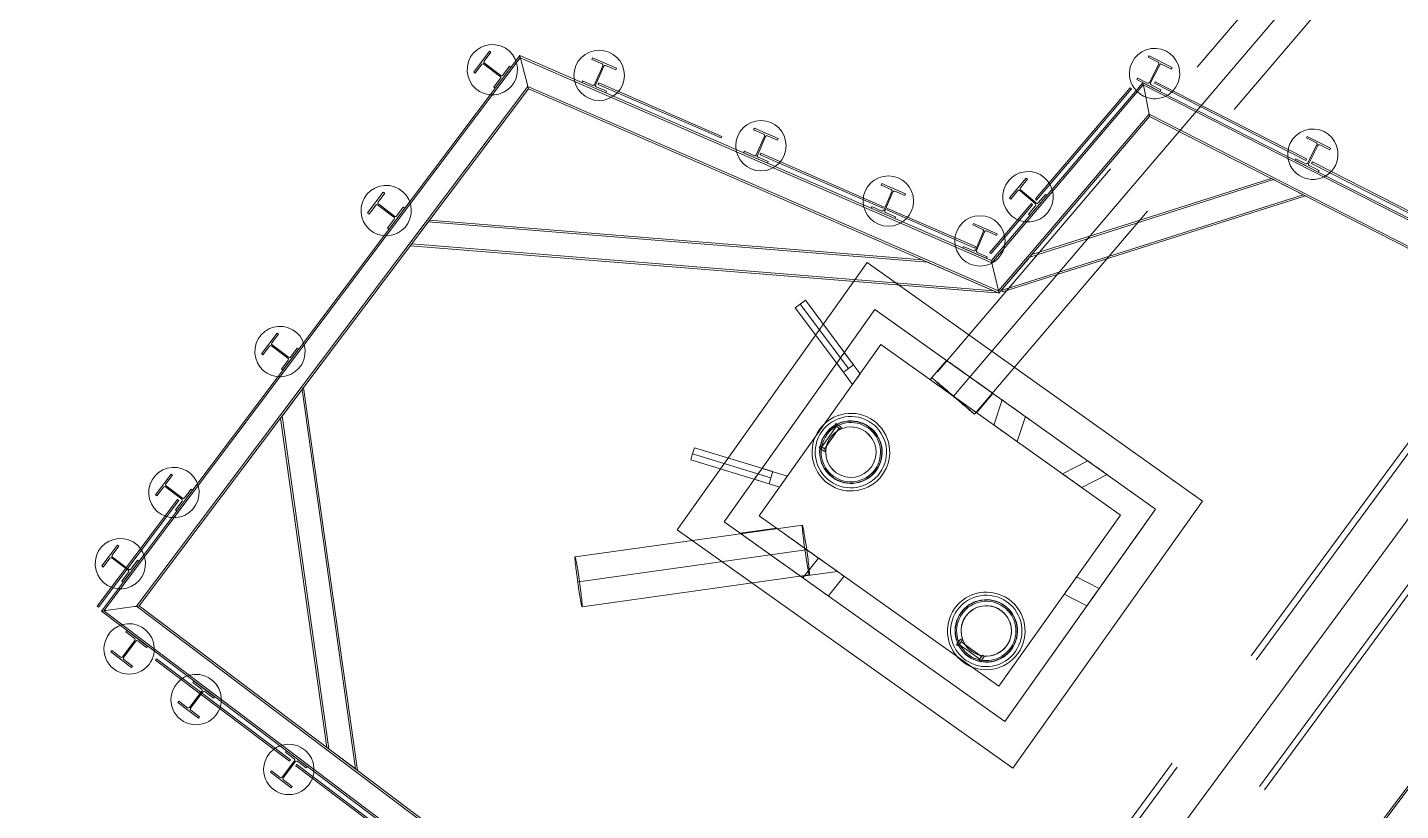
# Model space of a CAD drawing. Header units: metres. Extents: x 1753726 to 1755216, y 5920592 to 5921703.
# Drawn here: x 1753804.74 to 1753821.09, y 5920803 to 5920812.32 of the extents above; entities that cross this region are included whole.
import ezdxf

# ---------------------------------------------------------------- set-up
doc = ezdxf.new("R2010")
doc.units = ezdxf.units.M
doc.linetypes.add('CENTER', pattern=[50.8, 31.75, -6.35, 6.35, -6.35])
doc.linetypes.add('HIDDEN2', pattern=[4.7625, 3.175, -1.5875])
for name, color, linetype, lineweight in [('A-FLOR-____-OTLN', 9, 'Continuous', 9), ('A-GENM-____-OTLN', 4, 'Continuous', 9), ('A-WALL-____-OTLN', 2, 'Continuous', 9), ('P-PIPE-____-CNTR', 1, 'CENTER', 9), ('P-PIPE-____-OTLN', 6, 'HIDDEN2', 18), ('S-BEAM-____-OTLN', 7, 'Continuous', 9), ('S-COLS-____-OTLN', 52, 'Continuous', 9), ('S-FNDN-____-OTLN', 7, 'Continuous', 9)]:
    doc.layers.add(name, color=color, linetype=linetype, lineweight=lineweight)

# ---------------------------------------------------------------- blocks, each defined once
blk = doc.blocks.new('308492-ARUP-TUTB-MOD-0001_rvt-1-X-ARUP-GL-HERNE_BAY_ALIGNMENT')
at = {"layer": 'P-PIPE-____-CNTR'}
for p, q in [((1753815.765, 5920807.934), (1753854.977, 5920853.905)), ((1753815.765, 5920807.934), (1753854.977, 5920853.905)), ((1753745.569, 5920703.891), (1753855.535, 5920853.084)), ((1753745.569, 5920703.891), (1753855.535, 5920853.084)), ((1753814.516, 5920808.263), (1753813.943, 5920809.03)), ((1753814.516, 5920808.263), (1753813.943, 5920809.03)), ((1753813.592, 5920806.963), (1753812.66, 5920807.247)), ((1753813.592, 5920806.963), (1753812.66, 5920807.247)), ((1753811.303, 5920805.723), (1753814.009, 5920806.103)), ((1753811.303, 5920805.723), (1753814.009, 5920806.103))]:
    blk.add_line(p, q, dxfattribs=at)
at = {"layer": 'P-PIPE-____-OTLN'}
for p, q in [((1753854.725, 5920854.12), (1753815.513, 5920808.148)), ((1753816.017, 5920807.719), (1753855.229, 5920853.691)), ((1753855.104, 5920853.402), (1753745.137, 5920704.209)), ((1753855.164, 5920853.357), (1753745.198, 5920704.164)), ((1753745.943, 5920703.615), (1753855.909, 5920852.808)), ((1753746, 5920703.573), (1753855.967, 5920852.766)), ((1753813.943, 5920809.03), (1753813.883, 5920808.985)), ((1753813.943, 5920809.03), (1753813.883, 5920808.985)), ((1753814.003, 5920809.074), (1753813.943, 5920809.03)), ((1753814.003, 5920809.074), (1753813.943, 5920809.03)), ((1753814.576, 5920808.307), (1753814.003, 5920809.074)), ((1753813.883, 5920808.985), (1753814.456, 5920808.218)), ((1753814.456, 5920808.218), (1753814.516, 5920808.263)), ((1753814.456, 5920808.218), (1753814.516, 5920808.263)), ((1753814.516, 5920808.263), (1753814.576, 5920808.307)), ((1753814.516, 5920808.263), (1753814.576, 5920808.307)), ((1753812.66, 5920807.247), (1753812.638, 5920807.175)), ((1753812.66, 5920807.247), (1753812.638, 5920807.175)), ((1753812.682, 5920807.319), (1753812.66, 5920807.247)), ((1753812.682, 5920807.319), (1753812.66, 5920807.247)), ((1753813.614, 5920807.035), (1753812.682, 5920807.319)), ((1753812.638, 5920807.175), (1753813.571, 5920806.891)), ((1753813.571, 5920806.891), (1753813.592, 5920806.963)), ((1753813.571, 5920806.891), (1753813.592, 5920806.963)), ((1753813.592, 5920806.963), (1753813.614, 5920807.035)), ((1753813.592, 5920806.963), (1753813.614, 5920807.035)), ((1753813.967, 5920806.4), (1753811.261, 5920806.02)), ((1753811.345, 5920805.425), (1753814.051, 5920805.806))]:
    blk.add_line(p, q, dxfattribs=at)
for centre, major_axis, ratio, start_param, end_param in [((1753815.765, 5920807.934), (-0.252, 0.215), 0.00571, 4.712389, 6.283185), ((1753815.765, 5920807.934), (-0.252, 0.215), 0.00571, 0, 1.570796), ((1753815.765, 5920807.934), (-0.252, 0.215), 0.00571, 1.570796, 3.141593), ((1753815.765, 5920807.934), (-0.252, 0.215), 0.00571, 3.141593, 4.712389), ((1753814.009, 5920806.103), (-0.042, 0.297), 0.034899, 0, 1.570796), ((1753814.009, 5920806.103), (-0.042, 0.297), 0.034899, 4.712389, 6.283185), ((1753814.009, 5920806.103), (-0.042, 0.297), 0.034899, 1.570796, 3.141593), ((1753814.009, 5920806.103), (-0.042, 0.297), 0.034899, 3.141593, 4.712389), ((1753811.303, 5920805.723), (-0.042, 0.297), 0.034899, 0, 1.570796), ((1753811.303, 5920805.723), (-0.042, 0.297), 0.034899, 4.712389, 6.283185), ((1753811.303, 5920805.723), (-0.042, 0.297), 0.034899, 1.570796, 3.141593), ((1753811.303, 5920805.723), (-0.042, 0.297), 0.034899, 3.141593, 4.712389)]:
    blk.add_ellipse(centre, major_axis=major_axis, ratio=ratio, start_param=start_param, end_param=end_param, dxfattribs=at)
blk = doc.blocks.new('Generic Model - Access Cover - WSL - Floor Base - Inspector Riser 2-4531328-X-ARUP-GL-HERNE_BAY_ALIGNMENT')
at = {"layer": 'A-GENM-____-OTLN'}
for radius, start, end in [(0.462, 0, 180), (0.462, 0, 180), (0.425, 0, 180), (0.425, 0, 180), (0.372, 0, 180), (0.369, 0, 180), (0.353, 0, 180), (0.353, 0, 180), (0.353, 0, 180), (0.3, 0, 180), (0.3, 0, 180), (0.462, 180, 0), (0.462, 180, 0), (0.425, 180, 0), (0.425, 180, 0), (0.372, 180, 0), (0.369, 180, 0), (0.353, 180, 0), (0.353, 180, 0), (0.353, 180, 0), (0.3, 180, 0), (0.3, 180, 0)]:
    blk.add_arc((0, 0), radius, start, end, dxfattribs=at)
blk = doc.blocks.new('Arup_Vertical Circulation_Cat Ladder_with Cage_AU - Generic-4569595-X-ARUP-GL-HERNE_BAY_ALIGNMENT')
at = {"layer": 'A-GENM-____-OTLN'}
for p, q in [((-0.175, -0.19), (-0.175, -0.11)), ((-0.175, -0.11), (-0.15, -0.11)), ((-0.15, -0.11), (-0.175, -0.11)), ((-0.175, -0.11), (-0.175, -0.19)), ((-0.15, -0.11), (-0.15, -0.19)), ((-0.15, -0.19), (-0.15, -0.11)), ((0.15, -0.13), (-0.15, -0.13)), ((-0.15, -0.13), (-0.15, -0.15)), ((0.15, -0.13), (-0.15, -0.13)), ((-0.15, -0.13), (-0.15, -0.15)), ((0.15, -0.13), (-0.15, -0.13)), ((-0.15, -0.13), (-0.15, -0.15)), ((0.15, -0.13), (-0.15, -0.13)), ((-0.15, -0.13), (-0.15, -0.15)), ((0.15, -0.13), (-0.15, -0.13)), ((-0.15, -0.13), (-0.15, -0.15)), ((0.15, -0.13), (-0.15, -0.13)), ((-0.15, -0.13), (-0.15, -0.15)), ((0.15, -0.13), (-0.15, -0.13)), ((-0.15, -0.13), (-0.15, -0.15)), ((0.15, -0.13), (-0.15, -0.13)), ((-0.15, -0.13), (-0.15, -0.15)), ((0.15, -0.13), (-0.15, -0.13)), ((-0.15, -0.13), (-0.15, -0.15)), ((0.15, -0.13), (-0.15, -0.13)), ((-0.15, -0.13), (-0.15, -0.15)), ((0.15, -0.13), (-0.15, -0.13)), ((-0.15, -0.13), (-0.15, -0.15)), ((0.15, -0.13), (-0.15, -0.13)), ((-0.15, -0.13), (-0.15, -0.15)), ((-0.15, -0.15), (-0.15, -0.17)), ((-0.15, -0.15), (-0.15, -0.17)), ((-0.15, -0.15), (-0.15, -0.17)), ((-0.15, -0.15), (-0.15, -0.17)), ((-0.15, -0.15), (-0.15, -0.17)), ((-0.15, -0.15), (-0.15, -0.17)), ((-0.15, -0.15), (-0.15, -0.17)), ((-0.15, -0.15), (-0.15, -0.17)), ((-0.15, -0.15), (-0.15, -0.17)), ((-0.15, -0.15), (-0.15, -0.17)), ((-0.15, -0.15), (-0.15, -0.17)), ((-0.15, -0.15), (-0.15, -0.17)), ((0.15, -0.11), (0.175, -0.11)), ((0.15, -0.19), (0.15, -0.11)), ((0.15, -0.11), (0.15, -0.19)), ((0.175, -0.11), (0.15, -0.11)), ((0.15, -0.15), (0.15, -0.13)), ((0.15, -0.15), (0.15, -0.13)), ((0.15, -0.15), (0.15, -0.13)), ((0.15, -0.15), (0.15, -0.13)), ((0.15, -0.15), (0.15, -0.13)), ((0.15, -0.15), (0.15, -0.13)), ((0.15, -0.15), (0.15, -0.13)), ((0.15, -0.15), (0.15, -0.13)), ((0.15, -0.15), (0.15, -0.13)), ((0.15, -0.15), (0.15, -0.13)), ((0.15, -0.15), (0.15, -0.13)), ((0.15, -0.15), (0.15, -0.13)), ((0.15, -0.17), (0.15, -0.15)), ((0.15, -0.17), (0.15, -0.15)), ((0.15, -0.17), (0.15, -0.15)), ((0.15, -0.17), (0.15, -0.15)), ((0.15, -0.17), (0.15, -0.15)), ((0.15, -0.17), (0.15, -0.15)), ((0.15, -0.17), (0.15, -0.15)), ((0.15, -0.17), (0.15, -0.15)), ((0.15, -0.17), (0.15, -0.15)), ((0.15, -0.17), (0.15, -0.15)), ((0.15, -0.17), (0.15, -0.15)), ((0.15, -0.17), (0.15, -0.15)), ((0.175, -0.11), (0.175, -0.19)), ((0.175, -0.19), (0.175, -0.11)), ((-0.15, -0.19), (-0.175, -0.19)), ((-0.175, -0.19), (-0.15, -0.19)), ((-0.15, -0.17), (0.15, -0.17)), ((-0.15, -0.17), (0.15, -0.17)), ((-0.15, -0.17), (0.15, -0.17)), ((-0.15, -0.17), (0.15, -0.17)), ((-0.15, -0.17), (0.15, -0.17)), ((-0.15, -0.17), (0.15, -0.17)), ((-0.15, -0.17), (0.15, -0.17)), ((-0.15, -0.17), (0.15, -0.17)), ((-0.15, -0.17), (0.15, -0.17)), ((-0.15, -0.17), (0.15, -0.17)), ((-0.15, -0.17), (0.15, -0.17)), ((-0.15, -0.17), (0.15, -0.17)), ((0.175, -0.19), (0.15, -0.19)), ((0.15, -0.19), (0.175, -0.19))]:
    blk.add_line(p, q, dxfattribs=at)
blk = doc.blocks.new('Arup_Vertical Circulation_Cat Ladder_with Cage_AU - Generic-4523255-X-ARUP-GL-HERNE_BAY_ALIGNMENT')
at = {"layer": 'A-GENM-____-OTLN'}
for p, q in [((-0.175, -0.19), (-0.175, -0.11)), ((-0.175, -0.11), (-0.15, -0.11)), ((-0.15, -0.11), (-0.175, -0.11)), ((-0.175, -0.11), (-0.175, -0.19)), ((-0.15, -0.11), (-0.15, -0.19)), ((-0.15, -0.19), (-0.15, -0.11)), ((0.15, -0.13), (-0.15, -0.13)), ((-0.15, -0.13), (-0.15, -0.15)), ((0.15, -0.13), (-0.15, -0.13)), ((-0.15, -0.13), (-0.15, -0.15)), ((0.15, -0.13), (-0.15, -0.13)), ((-0.15, -0.13), (-0.15, -0.15)), ((0.15, -0.13), (-0.15, -0.13)), ((-0.15, -0.13), (-0.15, -0.15)), ((0.15, -0.13), (-0.15, -0.13)), ((-0.15, -0.13), (-0.15, -0.15)), ((0.15, -0.13), (-0.15, -0.13)), ((-0.15, -0.13), (-0.15, -0.15)), ((0.15, -0.13), (-0.15, -0.13)), ((-0.15, -0.13), (-0.15, -0.15)), ((0.15, -0.13), (-0.15, -0.13)), ((-0.15, -0.13), (-0.15, -0.15)), ((-0.15, -0.15), (-0.15, -0.17)), ((-0.15, -0.15), (-0.15, -0.17)), ((-0.15, -0.15), (-0.15, -0.17)), ((-0.15, -0.15), (-0.15, -0.17)), ((-0.15, -0.15), (-0.15, -0.17)), ((-0.15, -0.15), (-0.15, -0.17)), ((-0.15, -0.15), (-0.15, -0.17)), ((-0.15, -0.15), (-0.15, -0.17)), ((0.15, -0.11), (0.175, -0.11)), ((0.15, -0.19), (0.15, -0.11)), ((0.15, -0.11), (0.15, -0.19)), ((0.175, -0.11), (0.15, -0.11)), ((0.15, -0.15), (0.15, -0.13)), ((0.15, -0.15), (0.15, -0.13)), ((0.15, -0.15), (0.15, -0.13)), ((0.15, -0.15), (0.15, -0.13)), ((0.15, -0.15), (0.15, -0.13)), ((0.15, -0.15), (0.15, -0.13)), ((0.15, -0.15), (0.15, -0.13)), ((0.15, -0.15), (0.15, -0.13)), ((0.15, -0.17), (0.15, -0.15)), ((0.15, -0.17), (0.15, -0.15)), ((0.15, -0.17), (0.15, -0.15)), ((0.15, -0.17), (0.15, -0.15)), ((0.15, -0.17), (0.15, -0.15)), ((0.15, -0.17), (0.15, -0.15)), ((0.15, -0.17), (0.15, -0.15)), ((0.15, -0.17), (0.15, -0.15)), ((0.175, -0.11), (0.175, -0.19)), ((0.175, -0.19), (0.175, -0.11)), ((-0.15, -0.19), (-0.175, -0.19)), ((-0.175, -0.19), (-0.15, -0.19)), ((-0.15, -0.17), (0.15, -0.17)), ((-0.15, -0.17), (0.15, -0.17)), ((-0.15, -0.17), (0.15, -0.17)), ((-0.15, -0.17), (0.15, -0.17)), ((-0.15, -0.17), (0.15, -0.17)), ((-0.15, -0.17), (0.15, -0.17)), ((-0.15, -0.17), (0.15, -0.17)), ((-0.15, -0.17), (0.15, -0.17)), ((0.175, -0.19), (0.15, -0.19)), ((0.15, -0.19), (0.175, -0.19))]:
    blk.add_line(p, q, dxfattribs=at)
blk = doc.blocks.new('308492-ARUP-STPW-MOD-1800_rvt-1-X-ARUP-GL-HERNE_BAY_ALIGNMENT')
at = {"layer": 'A-FLOR-____-OTLN'}
for p, q in [((1753812.478, 5920806.344), (1753814.737, 5920809.523)), ((1753814.737, 5920809.523), (1753812.478, 5920806.344)), ((1753814.737, 5920809.523), (1753818.731, 5920806.684)), ((1753818.731, 5920806.684), (1753814.737, 5920809.523)), ((1753813.036, 5920806.438), (1753814.831, 5920808.965)), ((1753814.831, 5920808.965), (1753813.036, 5920806.438)), ((1753814.831, 5920808.965), (1753818.173, 5920806.59)), ((1753818.173, 5920806.59), (1753814.831, 5920808.965)), ((1753818.173, 5920806.59), (1753816.378, 5920804.063)), ((1753816.378, 5920804.063), (1753818.173, 5920806.59)), ((1753818.731, 5920806.684), (1753816.472, 5920803.505)), ((1753816.472, 5920803.505), (1753818.731, 5920806.684)), ((1753816.378, 5920804.063), (1753813.036, 5920806.438)), ((1753813.036, 5920806.438), (1753816.378, 5920804.063)), ((1753816.472, 5920803.505), (1753812.478, 5920806.344)), ((1753812.478, 5920806.344), (1753816.472, 5920803.505))]:
    blk.add_line(p, q, dxfattribs=at)
for centre, start, end in [((1753814.545, 5920807.267), 54.6013, 234.6013), ((1753814.545, 5920807.267), 234.6013, 54.6013), ((1753816.157, 5920805.14), 324.6013, 144.6013), ((1753816.157, 5920805.14), 324.6013, 144.6013)]:
    blk.add_arc(centre, 0.3, start, end, dxfattribs=at)
for centre, major_axis, start_param, end_param in [((1753814.545, 5920807.267), (0.136, 0.267), 6.135148, 9.276741), ((1753814.545, 5920807.267), (0.136, 0.267), 2.993556, 6.135148), ((1753816.157, 5920805.14), (0.136, 0.267), 1.422759, 4.564352), ((1753816.157, 5920805.14), (-0.025, 0.299), 0.869185, 4.010778)]:
    blk.add_ellipse(centre, major_axis=major_axis, ratio=1, start_param=start_param, end_param=end_param, dxfattribs=at)
at = {"layer": 'A-WALL-____-OTLN'}
for p, q in [((1753814.831, 5920808.965), (1753813.209, 5920806.683)), ((1753813.209, 5920806.683), (1753814.831, 5920808.965)), ((1753814.831, 5920808.965), (1753815.076, 5920808.791)), ((1753815.076, 5920808.791), (1753814.831, 5920808.965)), ((1753818.173, 5920806.59), (1753815.076, 5920808.791)), ((1753815.076, 5920808.791), (1753818.173, 5920806.59)), ((1753813.454, 5920806.509), (1753814.902, 5920808.547)), ((1753814.902, 5920808.547), (1753813.454, 5920806.509)), ((1753814.902, 5920808.547), (1753817.755, 5920806.519)), ((1753817.755, 5920806.519), (1753814.902, 5920808.547)), ((1753814.656, 5920808.201), (1753814.467, 5920808.453)), ((1753815.684, 5920808.359), (1753815.489, 5920808.13)), ((1753814.376, 5920808.325), (1753814.565, 5920808.072)), ((1753816.041, 5920807.737), (1753816.236, 5920807.966)), ((1753816.347, 5920807.888), (1753816.249, 5920807.59)), ((1753816.525, 5920807.393), (1753816.623, 5920807.691)), ((1753813.79, 5920806.981), (1753813.487, 5920807.073)), ((1753817.365, 5920807.164), (1753817.064, 5920807.011)), ((1753813.395, 5920806.944), (1753813.698, 5920806.852)), ((1753817.293, 5920806.847), (1753817.595, 5920807.001)), ((1753813.036, 5920806.438), (1753813.209, 5920806.683)), ((1753813.209, 5920806.683), (1753813.036, 5920806.438)), ((1753818.173, 5920806.59), (1753818, 5920806.345)), ((1753818, 5920806.345), (1753818.173, 5920806.59)), ((1753813.036, 5920806.438), (1753816.378, 5920804.063)), ((1753816.378, 5920804.063), (1753813.036, 5920806.438)), ((1753816.307, 5920804.481), (1753813.454, 5920806.509)), ((1753813.454, 5920806.509), (1753816.307, 5920804.481)), ((1753817.755, 5920806.519), (1753816.307, 5920804.481)), ((1753816.307, 5920804.481), (1753817.755, 5920806.519)), ((1753813.659, 5920806.363), (1753813.227, 5920806.302)), ((1753816.551, 5920804.308), (1753818, 5920806.345)), ((1753818, 5920806.345), (1753816.551, 5920804.308)), ((1753814.16, 5920806.007), (1753813.971, 5920805.773)), ((1753813.951, 5920805.788), (1753814.383, 5920805.849)), ((1753814.277, 5920805.556), (1753814.466, 5920805.79)), ((1753817.5, 5920805.643), (1753817.232, 5920805.783)), ((1753817.086, 5920805.577), (1753817.354, 5920805.437)), ((1753816.551, 5920804.308), (1753816.378, 5920804.063)), ((1753816.378, 5920804.063), (1753816.551, 5920804.308))]:
    blk.add_line(p, q, dxfattribs=at)
at = {"layer": 'A-WALL-____-OTLN', "flags": 128}
for points in [[(1753814.376, 5920808.325), (1753814.381, 5920808.332), (1753814.388, 5920808.341), (1753814.396, 5920808.352), (1753814.406, 5920808.366), (1753814.416, 5920808.381), (1753814.427, 5920808.397), (1753814.438, 5920808.412), (1753814.448, 5920808.425), (1753814.456, 5920808.437), (1753814.462, 5920808.446), (1753814.467, 5920808.453)], [(1753814.467, 5920808.453), (1753814.462, 5920808.446), (1753814.456, 5920808.437), (1753814.448, 5920808.425), (1753814.438, 5920808.412), (1753814.427, 5920808.397), (1753814.416, 5920808.381), (1753814.406, 5920808.366), (1753814.396, 5920808.352), (1753814.388, 5920808.341), (1753814.381, 5920808.332), (1753814.376, 5920808.325)], [(1753815.684, 5920808.359), (1753815.7, 5920808.347), (1753815.72, 5920808.333), (1753815.748, 5920808.314), (1753815.782, 5920808.289), (1753815.821, 5920808.262), (1753815.865, 5920808.231), (1753815.911, 5920808.198), (1753815.959, 5920808.164)], [(1753815.961, 5920808.162), (1753815.913, 5920808.196), (1753815.867, 5920808.229), (1753815.823, 5920808.26), (1753815.783, 5920808.288), (1753815.749, 5920808.313), (1753815.722, 5920808.332), (1753815.701, 5920808.347), (1753815.688, 5920808.356)], [(1753814.656, 5920808.201), (1753814.651, 5920808.193), (1753814.645, 5920808.184), (1753814.636, 5920808.173), (1753814.627, 5920808.159), (1753814.616, 5920808.144), (1753814.605, 5920808.129), (1753814.594, 5920808.114), (1753814.585, 5920808.1), (1753814.576, 5920808.088), (1753814.57, 5920808.079), (1753814.565, 5920808.072)], [(1753814.565, 5920808.072), (1753814.57, 5920808.079), (1753814.576, 5920808.088), (1753814.585, 5920808.1), (1753814.594, 5920808.114), (1753814.605, 5920808.129), (1753814.616, 5920808.144), (1753814.627, 5920808.159), (1753814.636, 5920808.173), (1753814.645, 5920808.184), (1753814.651, 5920808.193), (1753814.656, 5920808.201)], [(1753815.489, 5920808.13), (1753815.506, 5920808.118), (1753815.526, 5920808.103), (1753815.554, 5920808.083), (1753815.588, 5920808.059), (1753815.628, 5920808.031), (1753815.671, 5920808), (1753815.718, 5920807.967), (1753815.766, 5920807.933)], [(1753815.764, 5920807.934), (1753815.716, 5920807.968), (1753815.669, 5920808.001), (1753815.626, 5920808.032), (1753815.586, 5920808.06), (1753815.552, 5920808.084), (1753815.525, 5920808.104), (1753815.505, 5920808.118), (1753815.493, 5920808.127)], [(1753815.959, 5920808.164), (1753816.007, 5920808.129), (1753816.054, 5920808.096), (1753816.097, 5920808.065), (1753816.137, 5920808.037), (1753816.171, 5920808.013), (1753816.199, 5920807.993), (1753816.219, 5920807.979), (1753816.232, 5920807.97)], [(1753816.236, 5920807.966), (1753816.22, 5920807.978), (1753816.2, 5920807.992), (1753816.172, 5920808.012), (1753816.139, 5920808.036), (1753816.099, 5920808.064), (1753816.056, 5920808.095), (1753816.009, 5920808.128), (1753815.961, 5920808.162)], [(1753816.041, 5920807.737), (1753816.024, 5920807.749), (1753816.003, 5920807.764), (1753815.976, 5920807.784), (1753815.941, 5920807.808), (1753815.902, 5920807.836), (1753815.858, 5920807.867), (1753815.812, 5920807.9), (1753815.764, 5920807.934)], [(1753815.766, 5920807.933), (1753815.814, 5920807.899), (1753815.86, 5920807.866), (1753815.904, 5920807.835), (1753815.943, 5920807.807), (1753815.977, 5920807.783), (1753816.004, 5920807.763), (1753816.025, 5920807.749), (1753816.037, 5920807.74)], [(1753816.347, 5920807.888), (1753816.361, 5920807.878), (1753816.377, 5920807.866), (1753816.399, 5920807.851), (1753816.425, 5920807.832), (1753816.455, 5920807.811), (1753816.485, 5920807.79)], [(1753816.485, 5920807.79), (1753816.455, 5920807.811), (1753816.425, 5920807.832), (1753816.399, 5920807.851), (1753816.377, 5920807.866), (1753816.361, 5920807.878), (1753816.351, 5920807.885)], [(1753816.485, 5920807.79), (1753816.516, 5920807.768), (1753816.545, 5920807.747), (1753816.571, 5920807.728), (1753816.593, 5920807.713), (1753816.61, 5920807.701), (1753816.62, 5920807.694)], [(1753816.623, 5920807.691), (1753816.61, 5920807.701), (1753816.593, 5920807.713), (1753816.571, 5920807.728), (1753816.545, 5920807.747), (1753816.516, 5920807.768), (1753816.485, 5920807.79)], [(1753816.249, 5920807.59), (1753816.262, 5920807.58), (1753816.279, 5920807.568), (1753816.301, 5920807.553), (1753816.327, 5920807.534), (1753816.356, 5920807.513), (1753816.387, 5920807.492)], [(1753816.387, 5920807.492), (1753816.356, 5920807.513), (1753816.327, 5920807.534), (1753816.301, 5920807.553), (1753816.279, 5920807.568), (1753816.262, 5920807.58), (1753816.252, 5920807.587)], [(1753816.525, 5920807.393), (1753816.511, 5920807.403), (1753816.495, 5920807.415), (1753816.473, 5920807.43), (1753816.447, 5920807.449), (1753816.418, 5920807.47), (1753816.387, 5920807.492)], [(1753816.387, 5920807.492), (1753816.418, 5920807.47), (1753816.447, 5920807.449), (1753816.473, 5920807.43), (1753816.495, 5920807.415), (1753816.511, 5920807.403), (1753816.521, 5920807.396)], [(1753813.395, 5920806.944), (1753813.401, 5920806.952), (1753813.407, 5920806.961), (1753813.415, 5920806.972), (1753813.425, 5920806.986), (1753813.436, 5920807.001), (1753813.447, 5920807.017), (1753813.457, 5920807.032), (1753813.467, 5920807.045), (1753813.475, 5920807.057), (1753813.482, 5920807.066), (1753813.487, 5920807.073)], [(1753813.487, 5920807.073), (1753813.482, 5920807.066), (1753813.475, 5920807.057), (1753813.467, 5920807.045), (1753813.457, 5920807.032), (1753813.447, 5920807.017), (1753813.436, 5920807.001), (1753813.425, 5920806.986), (1753813.415, 5920806.972), (1753813.407, 5920806.961), (1753813.401, 5920806.952), (1753813.395, 5920806.944)], [(1753817.365, 5920807.164), (1753817.377, 5920807.156), (1753817.39, 5920807.147), (1753817.408, 5920807.134), (1753817.43, 5920807.118), (1753817.455, 5920807.101), (1753817.48, 5920807.083)], [(1753817.48, 5920807.083), (1753817.455, 5920807.101), (1753817.43, 5920807.118), (1753817.408, 5920807.134), (1753817.39, 5920807.147), (1753817.377, 5920807.156), (1753817.368, 5920807.162)], [(1753817.48, 5920807.083), (1753817.506, 5920807.064), (1753817.53, 5920807.047), (1753817.552, 5920807.032), (1753817.57, 5920807.019), (1753817.584, 5920807.009), (1753817.592, 5920807.003)], [(1753817.595, 5920807.001), (1753817.584, 5920807.009), (1753817.57, 5920807.019), (1753817.552, 5920807.032), (1753817.53, 5920807.047), (1753817.506, 5920807.064), (1753817.48, 5920807.083)], [(1753813.79, 5920806.981), (1753813.784, 5920806.974), (1753813.778, 5920806.965), (1753813.77, 5920806.953), (1753813.76, 5920806.94), (1753813.749, 5920806.924), (1753813.738, 5920806.909), (1753813.727, 5920806.894), (1753813.718, 5920806.88), (1753813.709, 5920806.868), (1753813.703, 5920806.86), (1753813.698, 5920806.852)], [(1753813.698, 5920806.852), (1753813.703, 5920806.86), (1753813.709, 5920806.868), (1753813.718, 5920806.88), (1753813.727, 5920806.894), (1753813.738, 5920806.909), (1753813.749, 5920806.924), (1753813.76, 5920806.94), (1753813.77, 5920806.953), (1753813.778, 5920806.965), (1753813.784, 5920806.974), (1753813.79, 5920806.981)], [(1753817.064, 5920807.011), (1753817.075, 5920807.003), (1753817.089, 5920806.993), (1753817.107, 5920806.98), (1753817.129, 5920806.964), (1753817.153, 5920806.947), (1753817.178, 5920806.929)], [(1753817.178, 5920806.929), (1753817.153, 5920806.947), (1753817.129, 5920806.964), (1753817.107, 5920806.98), (1753817.089, 5920806.993), (1753817.075, 5920807.003), (1753817.066, 5920807.009)], [(1753817.178, 5920806.929), (1753817.204, 5920806.911), (1753817.228, 5920806.893), (1753817.25, 5920806.878), (1753817.268, 5920806.865), (1753817.282, 5920806.855), (1753817.291, 5920806.849)], [(1753817.293, 5920806.847), (1753817.282, 5920806.855), (1753817.268, 5920806.865), (1753817.25, 5920806.878), (1753817.228, 5920806.893), (1753817.204, 5920806.911), (1753817.178, 5920806.929)], [(1753813.227, 5920806.302), (1753813.245, 5920806.29)], [(1753813.477, 5920806.125), (1753813.424, 5920806.162), (1753813.376, 5920806.196), (1753813.333, 5920806.227), (1753813.296, 5920806.253), (1753813.266, 5920806.274), (1753813.245, 5920806.29), (1753813.231, 5920806.299)], [(1753813.245, 5920806.29), (1753813.266, 5920806.274), (1753813.296, 5920806.253), (1753813.333, 5920806.227), (1753813.376, 5920806.196), (1753813.424, 5920806.162), (1753813.477, 5920806.124), (1753813.532, 5920806.085), (1753813.589, 5920806.045), (1753813.645, 5920806.005), (1753813.701, 5920805.965)], [(1753813.659, 5920806.363), (1753813.677, 5920806.35), (1753813.699, 5920806.335), (1753813.728, 5920806.314), (1753813.765, 5920806.288), (1753813.808, 5920806.257), (1753813.857, 5920806.223), (1753813.909, 5920806.185)], [(1753813.677, 5920806.35), (1753813.664, 5920806.36)], [(1753814.133, 5920806.026), (1753814.078, 5920806.065), (1753814.021, 5920806.106), (1753813.965, 5920806.146), (1753813.909, 5920806.185), (1753813.857, 5920806.222), (1753813.808, 5920806.257), (1753813.765, 5920806.288), (1753813.728, 5920806.314), (1753813.699, 5920806.335), (1753813.677, 5920806.35)], [(1753813.933, 5920805.8), (1753813.911, 5920805.816), (1753813.881, 5920805.837), (1753813.844, 5920805.863), (1753813.801, 5920805.894), (1753813.753, 5920805.928), (1753813.7, 5920805.966), (1753813.645, 5920806.005), (1753813.589, 5920806.045), (1753813.532, 5920806.085), (1753813.477, 5920806.125)], [(1753813.909, 5920806.185), (1753813.964, 5920806.146), (1753814.021, 5920806.106), (1753814.078, 5920806.066), (1753814.133, 5920806.026), (1753814.185, 5920805.989), (1753814.234, 5920805.955), (1753814.277, 5920805.924), (1753814.314, 5920805.898), (1753814.343, 5920805.877), (1753814.365, 5920805.861)], [(1753813.701, 5920805.965), (1753813.753, 5920805.928), (1753813.801, 5920805.894), (1753813.845, 5920805.863), (1753813.881, 5920805.837), (1753813.911, 5920805.816), (1753813.933, 5920805.8), (1753813.946, 5920805.791)], [(1753814.383, 5920805.849), (1753814.365, 5920805.861), (1753814.344, 5920805.877), (1753814.314, 5920805.898), (1753814.277, 5920805.924), (1753814.234, 5920805.955), (1753814.185, 5920805.989), (1753814.133, 5920806.026)], [(1753814.16, 5920806.007), (1753814.175, 5920805.996), (1753814.193, 5920805.984), (1753814.217, 5920805.966), (1753814.246, 5920805.946), (1753814.279, 5920805.923), (1753814.313, 5920805.898)], [(1753814.313, 5920805.898), (1753814.279, 5920805.923), (1753814.246, 5920805.946), (1753814.217, 5920805.966), (1753814.193, 5920805.984), (1753814.175, 5920805.996), (1753814.164, 5920806.005)], [(1753814.466, 5920805.79), (1753814.451, 5920805.8), (1753814.433, 5920805.813), (1753814.408, 5920805.831), (1753814.379, 5920805.851), (1753814.347, 5920805.874), (1753814.313, 5920805.898)], [(1753814.313, 5920805.898), (1753814.347, 5920805.874), (1753814.379, 5920805.851), (1753814.408, 5920805.831), (1753814.433, 5920805.813), (1753814.451, 5920805.8), (1753814.462, 5920805.792)], [(1753813.951, 5920805.788), (1753813.933, 5920805.8)], [(1753813.971, 5920805.773), (1753813.986, 5920805.762), (1753814.005, 5920805.749), (1753814.029, 5920805.732), (1753814.058, 5920805.712), (1753814.09, 5920805.689), (1753814.124, 5920805.664)], [(1753814.124, 5920805.664), (1753814.09, 5920805.689), (1753814.058, 5920805.712), (1753814.029, 5920805.732), (1753814.005, 5920805.749), (1753813.986, 5920805.762), (1753813.975, 5920805.77)], [(1753814.365, 5920805.861), (1753814.378, 5920805.852)], [(1753817.232, 5920805.783), (1753817.224, 5920805.773), (1753817.216, 5920805.76), (1753817.204, 5920805.744), (1753817.19, 5920805.725), (1753817.175, 5920805.703), (1753817.159, 5920805.68)], [(1753817.159, 5920805.68), (1753817.175, 5920805.703), (1753817.19, 5920805.725), (1753817.204, 5920805.744), (1753817.216, 5920805.76), (1753817.224, 5920805.773), (1753817.23, 5920805.78)], [(1753814.124, 5920805.664), (1753814.158, 5920805.64), (1753814.191, 5920805.617), (1753814.22, 5920805.597), (1753814.244, 5920805.579), (1753814.262, 5920805.566), (1753814.274, 5920805.558)], [(1753814.277, 5920805.556), (1753814.262, 5920805.566), (1753814.244, 5920805.579), (1753814.22, 5920805.597), (1753814.191, 5920805.617), (1753814.158, 5920805.64), (1753814.124, 5920805.664)], [(1753817.086, 5920805.577), (1753817.093, 5920805.587), (1753817.101, 5920805.6), (1753817.113, 5920805.616), (1753817.127, 5920805.635), (1753817.142, 5920805.657), (1753817.159, 5920805.68)], [(1753817.159, 5920805.68), (1753817.142, 5920805.657), (1753817.127, 5920805.635), (1753817.113, 5920805.616), (1753817.101, 5920805.6), (1753817.093, 5920805.587), (1753817.087, 5920805.58)], [(1753817.5, 5920805.643), (1753817.493, 5920805.633), (1753817.484, 5920805.62), (1753817.473, 5920805.604), (1753817.459, 5920805.584), (1753817.443, 5920805.563), (1753817.427, 5920805.54)], [(1753817.427, 5920805.54), (1753817.443, 5920805.563), (1753817.459, 5920805.584), (1753817.473, 5920805.604), (1753817.484, 5920805.62), (1753817.493, 5920805.633), (1753817.498, 5920805.64)], [(1753817.354, 5920805.437), (1753817.361, 5920805.447), (1753817.37, 5920805.459), (1753817.381, 5920805.476), (1753817.395, 5920805.495), (1753817.411, 5920805.517), (1753817.427, 5920805.54)], [(1753817.427, 5920805.54), (1753817.411, 5920805.517), (1753817.395, 5920805.495), (1753817.381, 5920805.476), (1753817.37, 5920805.459), (1753817.361, 5920805.447), (1753817.356, 5920805.44)]]:
    blk.add_lwpolyline(points, dxfattribs=at)
at = {"layer": 'A-GENM-____-OTLN'}
for name, p, rotation in [('Generic Model - Access Cover - WSL - Floor Base - Inspector Riser 2-4531328-X-ARUP-GL-HERNE_BAY_ALIGNMENT', (1753814.545, 5920807.267), 144.6012774898151), ('Arup_Vertical Circulation_Cat Ladder_with Cage_AU - Generic-4569595-X-ARUP-GL-HERNE_BAY_ALIGNMENT', (1753814.179, 5920807.529), 54.60127748980894), ('Generic Model - Access Cover - WSL - Floor Base - Inspector Riser 2-4531328-X-ARUP-GL-HERNE_BAY_ALIGNMENT', (1753816.157, 5920805.14), 234.6012774898139), ('Arup_Vertical Circulation_Cat Ladder_with Cage_AU - Generic-4523255-X-ARUP-GL-HERNE_BAY_ALIGNMENT', (1753815.881, 5920804.784), 144.6012774898137)]:
    blk.add_blockref(name, p, dxfattribs=dict(at, rotation=rotation))
blk = doc.blocks.new('Arup_Column_Steel I Section_UC_AU - 310UC137-4457645-X-ARUP-GL-HERNE_BAY_ALIGNMENT')
at = {"layer": 'S-COLS-____-OTLN'}
for p, q in [((0.155, 0.16), (-0.155, 0.16)), ((-0.155, 0.16), (-0.155, 0.139)), ((-0.155, 0.16), (-0.155, 0.139)), ((0.155, 0.16), (-0.155, 0.16)), ((-0.155, 0.139), (-0.023, 0.139)), ((-0.155, 0.139), (-0.023, 0.139)), ((-0.007, 0.122), (-0.007, -0.122)), ((-0.007, 0.122), (-0.007, -0.122)), ((0.007, -0.122), (0.007, 0.122)), ((0.007, -0.122), (0.007, 0.122)), ((0.023, 0.139), (0.155, 0.139)), ((0.023, 0.139), (0.155, 0.139)), ((0.155, 0.139), (0.155, 0.16)), ((0.155, 0.139), (0.155, 0.16)), ((-0.023, -0.139), (-0.155, -0.139)), ((-0.155, -0.139), (-0.155, -0.16)), ((-0.155, -0.139), (-0.155, -0.16)), ((-0.023, -0.139), (-0.155, -0.139)), ((-0.155, -0.16), (0.155, -0.16)), ((-0.155, -0.16), (0.155, -0.16)), ((0.155, -0.139), (0.023, -0.139)), ((0.155, -0.139), (0.023, -0.139)), ((0.155, -0.16), (0.155, -0.139)), ((0.155, -0.16), (0.155, -0.139))]:
    blk.add_line(p, q, dxfattribs=at)
for centre, start_param, end_param in [((-0.023, 0.122), 4.712389, 6.283185), ((-0.023, 0.122), 4.712389, 6.283185), ((0.023, 0.122), 0, 1.570796), ((0.023, 0.122), 0, 1.570796), ((-0.023, -0.122), 3.141593, 4.712389), ((-0.023, -0.122), 3.141593, 4.712389), ((0.023, -0.122), 1.570796, 3.141593), ((0.023, -0.122), 1.570796, 3.141593)]:
    blk.add_ellipse(centre, major_axis=(0, 0.0165), ratio=1, start_param=start_param, end_param=end_param, dxfattribs=at)
blk = doc.blocks.new('Structural Foundation - Soft Pile - 600mm Dia-4342188-X-ARUP-GL-HERNE_BAY_ALIGNMENT')
at = {"layer": 'S-FNDN-____-OTLN'}
for start, end in [(0, 180), (0, 180), (180, 0), (180, 0)]:
    blk.add_arc((0, 0), 0.3, start, end, dxfattribs=at)
blk = doc.blocks.new('308492-ARUP-STTW-MOD-1300_rvt-1-X-ARUP-GL-HERNE_BAY_ALIGNMENT')
at = {"layer": 'A-WALL-____-OTLN'}
for p, q in [((1753811.536, 5920811.641), (1753811.544, 5920811.66)), ((1753811.544, 5920811.66), (1753811.536, 5920811.641)), ((1753811.536, 5920811.641), (1753812.999, 5920811.006)), ((1753812.999, 5920811.006), (1753811.536, 5920811.641)), ((1753811.544, 5920811.66), (1753813.007, 5920811.025)), ((1753813.007, 5920811.025), (1753811.544, 5920811.66)), ((1753818.16, 5920811.656), (1753818.169, 5920811.673)), ((1753818.169, 5920811.673), (1753818.16, 5920811.656)), ((1753818.16, 5920811.656), (1753819.96, 5920810.739)), ((1753819.96, 5920810.739), (1753818.16, 5920811.656)), ((1753818.169, 5920811.673), (1753819.969, 5920810.756)), ((1753819.969, 5920810.756), (1753818.169, 5920811.673)), ((1753817.871, 5920811.604), (1753816.742, 5920810.28)), ((1753816.742, 5920810.28), (1753817.871, 5920811.604)), ((1753817.886, 5920811.591), (1753816.757, 5920810.267)), ((1753816.757, 5920810.267), (1753817.886, 5920811.591)), ((1753817.871, 5920811.604), (1753817.886, 5920811.591)), ((1753817.886, 5920811.591), (1753817.871, 5920811.604)), ((1753813.007, 5920811.025), (1753812.999, 5920811.006)), ((1753813.007, 5920811.025), (1753812.999, 5920811.006)), ((1753813.463, 5920810.805), (1753813.471, 5920810.823)), ((1753813.471, 5920810.823), (1753813.463, 5920810.805)), ((1753813.463, 5920810.805), (1753814.926, 5920810.17)), ((1753814.926, 5920810.17), (1753813.463, 5920810.805)), ((1753813.471, 5920810.823), (1753814.934, 5920810.188)), ((1753814.934, 5920810.188), (1753813.471, 5920810.823)), ((1753819.969, 5920810.756), (1753819.96, 5920810.739)), ((1753819.969, 5920810.756), (1753819.96, 5920810.739)), ((1753820.031, 5920810.702), (1753820.04, 5920810.72)), ((1753820.04, 5920810.72), (1753820.031, 5920810.702)), ((1753820.031, 5920810.702), (1753821.831, 5920809.785)), ((1753821.831, 5920809.785), (1753820.031, 5920810.702)), ((1753820.04, 5920810.72), (1753821.84, 5920809.803)), ((1753821.84, 5920809.803), (1753820.04, 5920810.72)), ((1753814.934, 5920810.188), (1753814.926, 5920810.17)), ((1753814.934, 5920810.188), (1753814.926, 5920810.17)), ((1753814.974, 5920810.149), (1753814.982, 5920810.167)), ((1753814.982, 5920810.167), (1753814.974, 5920810.149)), ((1753814.974, 5920810.149), (1753816.02, 5920809.695)), ((1753816.02, 5920809.695), (1753814.974, 5920810.149)), ((1753814.982, 5920810.167), (1753816.028, 5920809.713)), ((1753816.028, 5920809.713), (1753814.982, 5920810.167)), ((1753816.196, 5920809.64), (1753816.694, 5920810.224)), ((1753816.694, 5920810.224), (1753816.196, 5920809.64)), ((1753816.215, 5920809.632), (1753816.709, 5920810.211)), ((1753816.709, 5920810.211), (1753816.215, 5920809.632)), ((1753816.694, 5920810.224), (1753816.709, 5920810.211)), ((1753816.694, 5920810.224), (1753816.709, 5920810.211)), ((1753816.757, 5920810.267), (1753816.742, 5920810.28)), ((1753816.757, 5920810.267), (1753816.742, 5920810.28)), ((1753816.028, 5920809.713), (1753816.02, 5920809.695)), ((1753816.028, 5920809.713), (1753816.02, 5920809.695)), ((1753816.215, 5920809.632), (1753816.196, 5920809.64)), ((1753816.196, 5920809.64), (1753816.215, 5920809.632)), ((1753806.527, 5920806.705), (1753805.571, 5920805.435)), ((1753805.571, 5920805.435), (1753806.527, 5920806.705)), ((1753806.543, 5920806.693), (1753805.587, 5920805.423)), ((1753805.587, 5920805.423), (1753806.543, 5920806.693)), ((1753806.527, 5920806.705), (1753806.543, 5920806.693)), ((1753806.543, 5920806.693), (1753806.527, 5920806.705)), ((1753805.587, 5920805.423), (1753805.571, 5920805.435)), ((1753805.587, 5920805.423), (1753805.571, 5920805.435)), ((1753806.265, 5920804.793), (1753806.277, 5920804.809)), ((1753806.277, 5920804.809), (1753806.265, 5920804.793)), ((1753806.265, 5920804.793), (1753807.861, 5920803.591)), ((1753807.861, 5920803.591), (1753806.265, 5920804.793)), ((1753806.277, 5920804.809), (1753807.873, 5920803.607)), ((1753807.873, 5920803.607), (1753806.277, 5920804.809)), ((1753807.873, 5920803.607), (1753807.861, 5920803.591)), ((1753807.873, 5920803.607), (1753807.861, 5920803.591)), ((1753807.935, 5920803.535), (1753807.947, 5920803.551)), ((1753807.947, 5920803.551), (1753807.935, 5920803.535)), ((1753807.935, 5920803.535), (1753809.538, 5920802.327)), ((1753809.538, 5920802.327), (1753807.935, 5920803.535)), ((1753807.947, 5920803.551), (1753809.55, 5920802.343)), ((1753809.55, 5920802.343), (1753807.947, 5920803.551))]:
    blk.add_line(p, q, dxfattribs=at)
at = {"layer": 'S-BEAM-____-OTLN'}
for p, q in [((1753805.621, 5920805.374), (1753810.602, 5920811.985)), ((1753810.602, 5920811.985), (1753805.621, 5920805.374)), ((1753810.609, 5920811.958), (1753805.652, 5920805.379)), ((1753805.652, 5920805.379), (1753810.609, 5920811.958)), ((1753810.609, 5920811.958), (1753805.652, 5920805.379)), ((1753810.602, 5920811.985), (1753810.609, 5920811.958)), ((1753810.602, 5920811.985), (1753810.609, 5920811.958)), ((1753810.609, 5920811.958), (1753810.602, 5920811.985)), ((1753810.602, 5920811.985), (1753810.609, 5920811.958)), ((1753810.602, 5920811.985), (1753816.218, 5920809.548)), ((1753810.602, 5920811.985), (1753816.218, 5920809.548)), ((1753816.224, 5920809.521), (1753810.609, 5920811.958)), ((1753810.609, 5920811.958), (1753816.224, 5920809.521)), ((1753810.609, 5920811.958), (1753816.224, 5920809.521)), ((1753810.615, 5920811.938), (1753810.694, 5920811.637)), ((1753810.694, 5920811.637), (1753810.615, 5920811.938)), ((1753810.694, 5920811.637), (1753810.615, 5920811.938)), ((1753810.615, 5920811.938), (1753810.694, 5920811.637)), ((1753816.218, 5920809.548), (1753818.022, 5920811.663)), ((1753816.218, 5920809.548), (1753818.022, 5920811.663)), ((1753818.027, 5920811.636), (1753816.224, 5920809.521)), ((1753816.224, 5920809.521), (1753818.027, 5920811.636)), ((1753816.224, 5920809.521), (1753818.027, 5920811.636)), ((1753818.022, 5920811.663), (1753825.15, 5920808.031)), ((1753825.15, 5920808.031), (1753818.022, 5920811.663)), ((1753818.022, 5920811.663), (1753818.027, 5920811.636)), ((1753818.027, 5920811.636), (1753818.022, 5920811.663)), ((1753818.022, 5920811.663), (1753818.027, 5920811.636)), ((1753818.027, 5920811.636), (1753818.022, 5920811.663)), ((1753825.117, 5920808.023), (1753818.027, 5920811.636)), ((1753818.027, 5920811.636), (1753825.117, 5920808.023)), ((1753825.117, 5920808.023), (1753818.027, 5920811.636)), ((1753806.041, 5920805.433), (1753810.699, 5920811.617)), ((1753810.699, 5920811.617), (1753806.041, 5920805.433)), ((1753810.699, 5920811.617), (1753806.041, 5920805.433)), ((1753810.706, 5920811.59), (1753806.071, 5920805.438)), ((1753810.706, 5920811.59), (1753806.071, 5920805.438)), ((1753810.699, 5920811.617), (1753810.706, 5920811.59)), ((1753810.706, 5920811.59), (1753810.699, 5920811.617)), ((1753810.699, 5920811.617), (1753816.302, 5920809.185)), ((1753816.302, 5920809.185), (1753810.699, 5920811.617)), ((1753810.706, 5920811.59), (1753810.699, 5920811.617)), ((1753810.706, 5920811.59), (1753810.699, 5920811.617)), ((1753810.699, 5920811.617), (1753816.302, 5920809.185)), ((1753816.308, 5920809.159), (1753810.706, 5920811.59)), ((1753810.706, 5920811.59), (1753816.308, 5920809.159)), ((1753818.092, 5920811.309), (1753818.031, 5920811.615)), ((1753818.031, 5920811.615), (1753818.092, 5920811.309)), ((1753818.031, 5920811.615), (1753818.092, 5920811.309)), ((1753818.092, 5920811.309), (1753818.031, 5920811.615)), ((1753816.302, 5920809.185), (1753818.096, 5920811.289)), ((1753818.096, 5920811.289), (1753816.302, 5920809.185)), ((1753816.302, 5920809.185), (1753818.096, 5920811.289)), ((1753818.102, 5920811.262), (1753816.308, 5920809.159)), ((1753816.308, 5920809.159), (1753818.102, 5920811.262)), ((1753818.096, 5920811.289), (1753824.696, 5920807.926)), ((1753824.696, 5920807.926), (1753818.096, 5920811.289)), ((1753824.696, 5920807.926), (1753818.096, 5920811.289)), ((1753818.102, 5920811.262), (1753818.096, 5920811.289)), ((1753818.096, 5920811.289), (1753818.102, 5920811.262)), ((1753818.102, 5920811.262), (1753818.096, 5920811.289)), ((1753818.096, 5920811.289), (1753818.102, 5920811.262)), ((1753824.663, 5920807.918), (1753818.102, 5920811.262)), ((1753824.663, 5920807.918), (1753818.102, 5920811.262)), ((1753819.577, 5920810.51), (1753816.675, 5920809.589)), ((1753816.675, 5920809.589), (1753819.577, 5920810.51)), ((1753816.675, 5920809.589), (1753819.577, 5920810.51)), ((1753816.701, 5920809.62), (1753819.55, 5920810.524)), ((1753816.701, 5920809.62), (1753819.55, 5920810.524)), ((1753819.55, 5920810.524), (1753819.577, 5920810.51)), ((1753819.577, 5920810.51), (1753819.55, 5920810.524)), ((1753819.598, 5920810.499), (1753819.909, 5920810.341)), ((1753819.909, 5920810.341), (1753819.598, 5920810.499)), ((1753816.345, 5920809.193), (1753819.929, 5920810.33)), ((1753819.929, 5920810.33), (1753816.345, 5920809.193)), ((1753816.345, 5920809.193), (1753819.929, 5920810.33)), ((1753819.957, 5920810.316), (1753816.352, 5920809.173)), ((1753816.352, 5920809.173), (1753819.957, 5920810.316)), ((1753819.957, 5920810.316), (1753819.929, 5920810.33)), ((1753819.929, 5920810.33), (1753819.957, 5920810.316)), ((1753809.328, 5920809.76), (1753809.502, 5920809.991)), ((1753809.502, 5920809.991), (1753809.328, 5920809.76)), ((1753809.514, 5920810.007), (1753809.529, 5920810.027)), ((1753809.529, 5920810.027), (1753809.514, 5920810.007)), ((1753815.458, 5920809.527), (1753809.514, 5920810.007)), ((1753809.514, 5920810.007), (1753815.458, 5920809.527)), ((1753809.514, 5920810.007), (1753815.458, 5920809.527)), ((1753809.529, 5920810.027), (1753815.396, 5920809.554)), ((1753809.529, 5920810.027), (1753815.396, 5920809.554)), ((1753809.3, 5920809.724), (1753809.316, 5920809.744)), ((1753809.3, 5920809.724), (1753809.316, 5920809.744)), ((1753816.274, 5920809.161), (1753809.3, 5920809.724)), ((1753809.3, 5920809.724), (1753816.274, 5920809.161)), ((1753809.316, 5920809.744), (1753816.246, 5920809.185)), ((1753816.246, 5920809.185), (1753809.316, 5920809.744)), ((1753809.316, 5920809.744), (1753816.246, 5920809.185)), ((1753815.396, 5920809.554), (1753815.458, 5920809.527)), ((1753815.458, 5920809.527), (1753815.396, 5920809.554)), ((1753815.505, 5920809.507), (1753816.199, 5920809.206)), ((1753816.199, 5920809.206), (1753815.505, 5920809.507)), ((1753816.224, 5920809.521), (1753816.218, 5920809.548)), ((1753816.218, 5920809.548), (1753816.224, 5920809.521)), ((1753816.218, 5920809.548), (1753816.224, 5920809.521)), ((1753816.224, 5920809.521), (1753816.218, 5920809.548)), ((1753816.297, 5920809.205), (1753816.228, 5920809.501)), ((1753816.228, 5920809.501), (1753816.297, 5920809.205)), ((1753816.228, 5920809.501), (1753816.297, 5920809.205)), ((1753816.297, 5920809.205), (1753816.228, 5920809.501)), ((1753816.355, 5920809.213), (1753816.655, 5920809.565)), ((1753816.655, 5920809.565), (1753816.355, 5920809.213)), ((1753816.675, 5920809.589), (1753816.701, 5920809.62)), ((1753816.701, 5920809.62), (1753816.675, 5920809.589)), ((1753816.246, 5920809.185), (1753816.275, 5920809.173)), ((1753816.275, 5920809.173), (1753816.246, 5920809.185)), ((1753816.274, 5920809.161), (1753816.275, 5920809.173)), ((1753816.275, 5920809.173), (1753816.274, 5920809.161)), ((1753816.308, 5920809.159), (1753816.302, 5920809.185)), ((1753816.308, 5920809.159), (1753816.302, 5920809.185)), ((1753816.308, 5920809.159), (1753816.302, 5920809.185)), ((1753816.302, 5920809.185), (1753816.308, 5920809.159)), ((1753816.345, 5920809.193), (1753816.343, 5920809.2)), ((1753816.345, 5920809.193), (1753816.343, 5920809.2)), ((1753816.352, 5920809.173), (1753816.345, 5920809.193)), ((1753816.352, 5920809.173), (1753816.345, 5920809.193)), ((1753808.029, 5920808.036), (1753808.01, 5920808.011)), ((1753808.01, 5920808.011), (1753808.029, 5920808.036)), ((1753808.669, 5920803.48), (1753808.029, 5920808.036)), ((1753808.669, 5920803.48), (1753808.029, 5920808.036)), ((1753807.788, 5920807.717), (1753807.996, 5920807.993)), ((1753807.996, 5920807.993), (1753807.788, 5920807.717)), ((1753808.645, 5920803.498), (1753808.01, 5920808.011)), ((1753808.645, 5920803.498), (1753808.01, 5920808.011)), ((1753808.01, 5920808.011), (1753808.645, 5920803.498)), ((1753816.738, 5920797.401), (1753824.663, 5920807.918)), ((1753816.738, 5920797.401), (1753824.663, 5920807.918)), ((1753824.696, 5920807.926), (1753816.742, 5920797.37)), ((1753816.742, 5920797.37), (1753824.696, 5920807.926)), ((1753816.742, 5920797.37), (1753824.696, 5920807.926)), ((1753807.755, 5920807.673), (1753807.774, 5920807.698)), ((1753807.774, 5920807.698), (1753807.755, 5920807.673)), ((1753807.774, 5920807.698), (1753808.331, 5920803.735)), ((1753808.331, 5920803.735), (1753807.774, 5920807.698)), ((1753808.331, 5920803.735), (1753807.774, 5920807.698)), ((1753808.307, 5920803.753), (1753807.755, 5920807.673)), ((1753808.307, 5920803.753), (1753807.755, 5920807.673)), ((1753805.675, 5920805.382), (1753806.017, 5920805.43)), ((1753806.017, 5920805.43), (1753805.675, 5920805.382)), ((1753806.017, 5920805.43), (1753805.675, 5920805.382)), ((1753805.675, 5920805.382), (1753806.017, 5920805.43)), ((1753806.041, 5920805.433), (1753806.071, 5920805.438)), ((1753806.071, 5920805.438), (1753806.041, 5920805.433)), ((1753806.071, 5920805.438), (1753806.041, 5920805.433)), ((1753806.041, 5920805.433), (1753806.071, 5920805.438)), ((1753816.742, 5920797.37), (1753806.041, 5920805.433)), ((1753806.041, 5920805.433), (1753816.742, 5920797.37)), ((1753806.041, 5920805.433), (1753816.742, 5920797.37)), ((1753806.071, 5920805.438), (1753816.738, 5920797.401)), ((1753806.071, 5920805.438), (1753816.738, 5920797.401)), ((1753805.621, 5920805.374), (1753805.652, 5920805.379)), ((1753805.621, 5920805.374), (1753805.652, 5920805.379)), ((1753805.621, 5920805.374), (1753805.652, 5920805.379)), ((1753805.652, 5920805.379), (1753805.621, 5920805.374)), ((1753816.801, 5920796.951), (1753805.621, 5920805.374)), ((1753805.621, 5920805.374), (1753816.801, 5920796.951)), ((1753805.652, 5920805.379), (1753816.797, 5920796.981)), ((1753816.797, 5920796.981), (1753805.652, 5920805.379)), ((1753805.652, 5920805.379), (1753816.797, 5920796.981)), ((1753808.331, 5920803.735), (1753808.307, 5920803.753)), ((1753808.307, 5920803.753), (1753808.331, 5920803.735)), ((1753808.626, 5920803.513), (1753808.35, 5920803.721)), ((1753808.35, 5920803.721), (1753808.626, 5920803.513)), ((1753808.669, 5920803.48), (1753808.645, 5920803.498)), ((1753808.645, 5920803.498), (1753808.669, 5920803.48))]:
    blk.add_line(p, q, dxfattribs=at)
at = {"layer": 'S-BEAM-____-OTLN', "flags": 128}
for points in [[(1753810.609, 5920811.958), (1753810.612, 5920811.947), (1753810.615, 5920811.938)], [(1753810.609, 5920811.958), (1753810.612, 5920811.947), (1753810.615, 5920811.938)], [(1753810.615, 5920811.938), (1753810.612, 5920811.947), (1753810.61, 5920811.956)], [(1753810.615, 5920811.938), (1753810.612, 5920811.947), (1753810.61, 5920811.956)], [(1753810.694, 5920811.637), (1753810.696, 5920811.628), (1753810.699, 5920811.619)], [(1753810.699, 5920811.617), (1753810.696, 5920811.628), (1753810.694, 5920811.637)], [(1753810.699, 5920811.617), (1753810.696, 5920811.628), (1753810.694, 5920811.637)], [(1753810.694, 5920811.637), (1753810.696, 5920811.628), (1753810.699, 5920811.619)], [(1753818.027, 5920811.636), (1753818.029, 5920811.624), (1753818.031, 5920811.615)], [(1753818.027, 5920811.636), (1753818.029, 5920811.624), (1753818.031, 5920811.615)], [(1753818.031, 5920811.615), (1753818.029, 5920811.624), (1753818.027, 5920811.633)], [(1753818.031, 5920811.615), (1753818.029, 5920811.624), (1753818.027, 5920811.633)], [(1753818.096, 5920811.289), (1753818.094, 5920811.3), (1753818.092, 5920811.309)], [(1753818.092, 5920811.309), (1753818.094, 5920811.3), (1753818.096, 5920811.291)], [(1753818.092, 5920811.309), (1753818.094, 5920811.3), (1753818.096, 5920811.291)], [(1753818.096, 5920811.289), (1753818.094, 5920811.3), (1753818.092, 5920811.309)], [(1753819.577, 5920810.51), (1753819.587, 5920810.505), (1753819.598, 5920810.499)], [(1753819.598, 5920810.499), (1753819.59, 5920810.503), (1753819.581, 5920810.508)], [(1753819.909, 5920810.341), (1753819.917, 5920810.337), (1753819.926, 5920810.332)], [(1753819.929, 5920810.33), (1753819.92, 5920810.335), (1753819.909, 5920810.341)], [(1753809.502, 5920809.991), (1753809.509, 5920810.001)], [(1753809.514, 5920810.007), (1753809.507, 5920809.998)], [(1753809.316, 5920809.744), (1753809.323, 5920809.753)], [(1753809.328, 5920809.76), (1753809.32, 5920809.75)], [(1753815.458, 5920809.527), (1753815.469, 5920809.523), (1753815.481, 5920809.517), (1753815.497, 5920809.511), (1753815.505, 5920809.507)], [(1753815.505, 5920809.507), (1753815.497, 5920809.511), (1753815.481, 5920809.517), (1753815.469, 5920809.523), (1753815.461, 5920809.526)], [(1753816.224, 5920809.521), (1753816.226, 5920809.51), (1753816.228, 5920809.501)], [(1753816.224, 5920809.521), (1753816.226, 5920809.51), (1753816.228, 5920809.501)], [(1753816.228, 5920809.501), (1753816.226, 5920809.51), (1753816.224, 5920809.519)], [(1753816.228, 5920809.501), (1753816.226, 5920809.51), (1753816.224, 5920809.519)], [(1753816.655, 5920809.565), (1753816.662, 5920809.574), (1753816.669, 5920809.582), (1753816.675, 5920809.589)], [(1753816.675, 5920809.589), (1753816.669, 5920809.582), (1753816.662, 5920809.574), (1753816.655, 5920809.565)], [(1753816.199, 5920809.206), (1753816.207, 5920809.202), (1753816.223, 5920809.195), (1753816.235, 5920809.19), (1753816.243, 5920809.186)], [(1753816.246, 5920809.185), (1753816.235, 5920809.19), (1753816.223, 5920809.195), (1753816.207, 5920809.202), (1753816.199, 5920809.206)], [(1753816.302, 5920809.185), (1753816.299, 5920809.196), (1753816.297, 5920809.205)], [(1753816.297, 5920809.205), (1753816.299, 5920809.196), (1753816.301, 5920809.187)], [(1753816.297, 5920809.205), (1753816.299, 5920809.196), (1753816.301, 5920809.187)], [(1753816.302, 5920809.185), (1753816.299, 5920809.196), (1753816.297, 5920809.205)], [(1753816.343, 5920809.2), (1753816.351, 5920809.209)], [(1753816.343, 5920809.2), (1753816.351, 5920809.209)], [(1753807.996, 5920807.993), (1753808.002, 5920808.001), (1753808.009, 5920808.01)], [(1753808.01, 5920808.011), (1753808.005, 5920808.004), (1753807.999, 5920807.997)], [(1753807.774, 5920807.698), (1753807.779, 5920807.705), (1753807.785, 5920807.712)], [(1753807.788, 5920807.717), (1753807.782, 5920807.708), (1753807.775, 5920807.7)], [(1753806.017, 5920805.43), (1753806.027, 5920805.432), (1753806.038, 5920805.433)], [(1753806.017, 5920805.43), (1753806.027, 5920805.432), (1753806.038, 5920805.433)], [(1753806.041, 5920805.433), (1753806.032, 5920805.432), (1753806.023, 5920805.431)], [(1753806.041, 5920805.433), (1753806.032, 5920805.432), (1753806.023, 5920805.431)], [(1753805.652, 5920805.379), (1753805.66, 5920805.38), (1753805.67, 5920805.381)], [(1753805.652, 5920805.379), (1753805.66, 5920805.38), (1753805.67, 5920805.381)], [(1753805.675, 5920805.382), (1753805.665, 5920805.381), (1753805.654, 5920805.379)], [(1753805.675, 5920805.382), (1753805.665, 5920805.381), (1753805.654, 5920805.379)], [(1753808.331, 5920803.735), (1753808.338, 5920803.729), (1753808.346, 5920803.724)], [(1753808.35, 5920803.721), (1753808.342, 5920803.727), (1753808.333, 5920803.733)], [(1753808.626, 5920803.513), (1753808.634, 5920803.506), (1753808.643, 5920803.5)], [(1753808.645, 5920803.498), (1753808.638, 5920803.504), (1753808.63, 5920803.509)]]:
    blk.add_lwpolyline(points, dxfattribs=at)
at = {"layer": 'S-COLS-____-OTLN'}
for p, rotation in [((1753810.276, 5920811.818), 53.00299118994329), ((1753811.548, 5920811.75), 156.5348973074092), ((1753818.161, 5920811.772), 152.9999999999921), ((1753813.474, 5920810.913), 156.5348973074092), ((1753820.045, 5920810.812), 153.0000000000029), ((1753816.654, 5920810.306), 229.5368392433192), ((1753809.012, 5920810.141), 53.00299118994329), ((1753814.991, 5920810.255), 156.5348973074092), ((1753816.082, 5920809.781), 156.5348973074092), ((1753807.748, 5920808.464), 53.00299118994329), ((1753806.485, 5920806.787), 53.00299118994329), ((1753805.847, 5920805.94), 53.00299118994329), ((1753805.952, 5920804.925), 143.0029911899454), ((1753806.75, 5920804.323), 143.0029911899454), ((1753807.853, 5920803.492), 143.0029911899454)]:
    blk.add_blockref('Arup_Column_Steel I Section_UC_AU - 310UC137-4457645-X-ARUP-GL-HERNE_BAY_ALIGNMENT', p, dxfattribs=dict(at, rotation=rotation))
at = {"layer": 'S-FNDN-____-OTLN'}
for p, rotation in [((1753810.276, 5920811.818), 262.3900000000003), ((1753818.161, 5920811.772), 356.4651026925829), ((1753820.045, 5920810.812), 356.4651026925936), ((1753816.654, 5920810.306), 73.00194193590994), ((1753809.012, 5920810.141), 262.3900000000003), ((1753807.748, 5920808.464), 262.3900000000003), ((1753806.485, 5920806.787), 262.3900000000003), ((1753805.847, 5920805.94), 262.3900000000003), ((1753805.952, 5920804.925), 352.3900000000024), ((1753806.75, 5920804.323), 352.3900000000024), ((1753807.853, 5920803.492), 352.3900000000024)]:
    blk.add_blockref('Structural Foundation - Soft Pile - 600mm Dia-4342188-X-ARUP-GL-HERNE_BAY_ALIGNMENT', p, dxfattribs=dict(at, rotation=rotation))
for p in [(1753811.548, 5920811.75), (1753813.474, 5920810.913), (1753814.991, 5920810.255), (1753816.082, 5920809.781)]:
    blk.add_blockref('Structural Foundation - Soft Pile - 600mm Dia-4342188-X-ARUP-GL-HERNE_BAY_ALIGNMENT', p, dxfattribs=at)

msp = doc.modelspace()

# ---------------------------------------------------------------- block references
for name in ['308492-ARUP-TUTB-MOD-0001_rvt-1-X-ARUP-GL-HERNE_BAY_ALIGNMENT', '308492-ARUP-STTW-MOD-1300_rvt-1-X-ARUP-GL-HERNE_BAY_ALIGNMENT', '308492-ARUP-STPW-MOD-1800_rvt-1-X-ARUP-GL-HERNE_BAY_ALIGNMENT']:
    msp.add_blockref(name, (0, 0))

doc.saveas('drawing.dxf')
